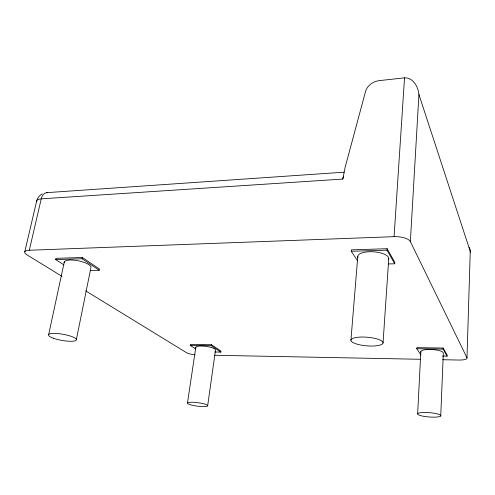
<?xml version="1.0" encoding="UTF-8"?>
<svg xmlns="http://www.w3.org/2000/svg" width="495" height="495" viewBox="0 0 495 495"><rect width="100%" height="100%" fill="white"/><g stroke="black" fill="none" stroke-linecap="round" stroke-linejoin="round"><path stroke-width="0.74" d="M442.728 359.723L458.952 360.044A9.355 2.351 3.2 0 0 466.995 357.836L470.25 251.423A8.941 8.007 -9.7 0 0 469.173 247.407M442.549 356.06L447.078 356.14L447.121 355.076L443.149 348.035L416.815 347.663L416.759 348.74L421.004 355.051M447.078 356.14L443.105 349.13L443.149 348.035M440.742 415.936A11.626 2.159 4.5 0 0 424.524 412.483A11.626 2.159 4.5 0 0 422.377 416.048A11.626 2.159 4.5 0 0 440.742 415.936L443.303 353.424A11.317 2.914 3.6 0 0 431.702 349.495A11.317 2.914 3.6 0 0 420.96 352.292M417.656 413.764L420.824 351.524M466.995 357.836L410.361 241.585L418.931 94.526C418.238 86.897 413.275 77.517 404.539 77.839L379.578 80.598A13.91 11.051 -27.6 0 0 365.18 92.8L345.114 167.428L342.8 179.072L41.246 198.842A11.478 4.121 13.4 0 0 36.68 201.781M388.587 263.94L394.732 263.792L394.824 262.375L387.115 248.713L351.332 249.851L351.209 251.287L357.619 260.828M410.361 241.585A13.681 5.278 3.1 0 0 394.076 236.666L404.539 77.839M383.043 342.967A16.118 4.319 4.8 0 0 359.519 337.12A16.118 4.319 4.8 0 0 358.405 344.532A16.118 4.319 4.8 0 0 383.043 342.967L388.742 258.706M394.732 263.792L387.016 250.179L387.115 248.713M350.924 340.282L357.78 256.528M214.712 351.982L220.838 352.094L220.968 351.141L211.495 344.737L190.389 344.44L190.247 345.405L195.822 348.956M207.646 405.881A10.203 1.757 7.5 0 0 193.328 402.274A10.203 1.757 7.5 0 0 191.732 405.127A10.203 1.757 7.5 0 0 207.646 405.881L215.474 350.256A9.962 2.382 7.8 0 0 205.239 346.29A9.962 2.382 7.8 0 0 195.946 347.929M220.838 352.094L211.359 345.714L211.495 344.737M187.475 403.017L195.81 347.286M90.071 270.474L99.192 270.245L99.433 269.014L82.38 257.493L55.904 258.347L55.632 259.59L63.855 264.837M76.379 339.49L91.037 267.133A13.705 4.164 11.3 0 0 76.737 260.512A13.705 4.164 11.3 0 0 64.164 262.802M99.192 270.245L82.121 258.755L82.38 257.493M48.683 334.515L64.35 261.725M61.912 276.29L26.99 254.876A11.756 3.545 12.3 0 1 29.298 250.247L41.246 198.842A11.076 6.837 83.5 0 1 47.755 192.71M24.769 251.763L36.735 200.692C37.571 197.808 39.612 195.352 42.224 193.904M46.555 192.66L344.186 172.18M29.298 250.247L394.076 236.666M55.632 259.59L82.121 258.755M351.209 251.287L387.016 250.179M190.247 345.405L211.359 345.714M416.759 348.74L443.105 349.13M214.811 355.268L420.317 359.283M85.635 290.837L186.46 352.65A8.044 1.869 8 0 0 195.079 354.81M418.931 94.526L470.25 251.423A8.922 3.317 1.3 0 1 470.225 252.289M342.806 179.079A12.938 4.028 -87.6 0 1 343.524 176.257M357.984 257.53A15.524 5.705 4 0 1 373.719 251.825A15.524 5.705 4 0 1 388.383 259.671M53.25 338.184A14.163 3.119 10 0 0 76.143 340.269A14.163 3.119 10 0 0 57.958 333.599A14.163 3.119 10 0 0 53.25 338.184"/></g></svg>
